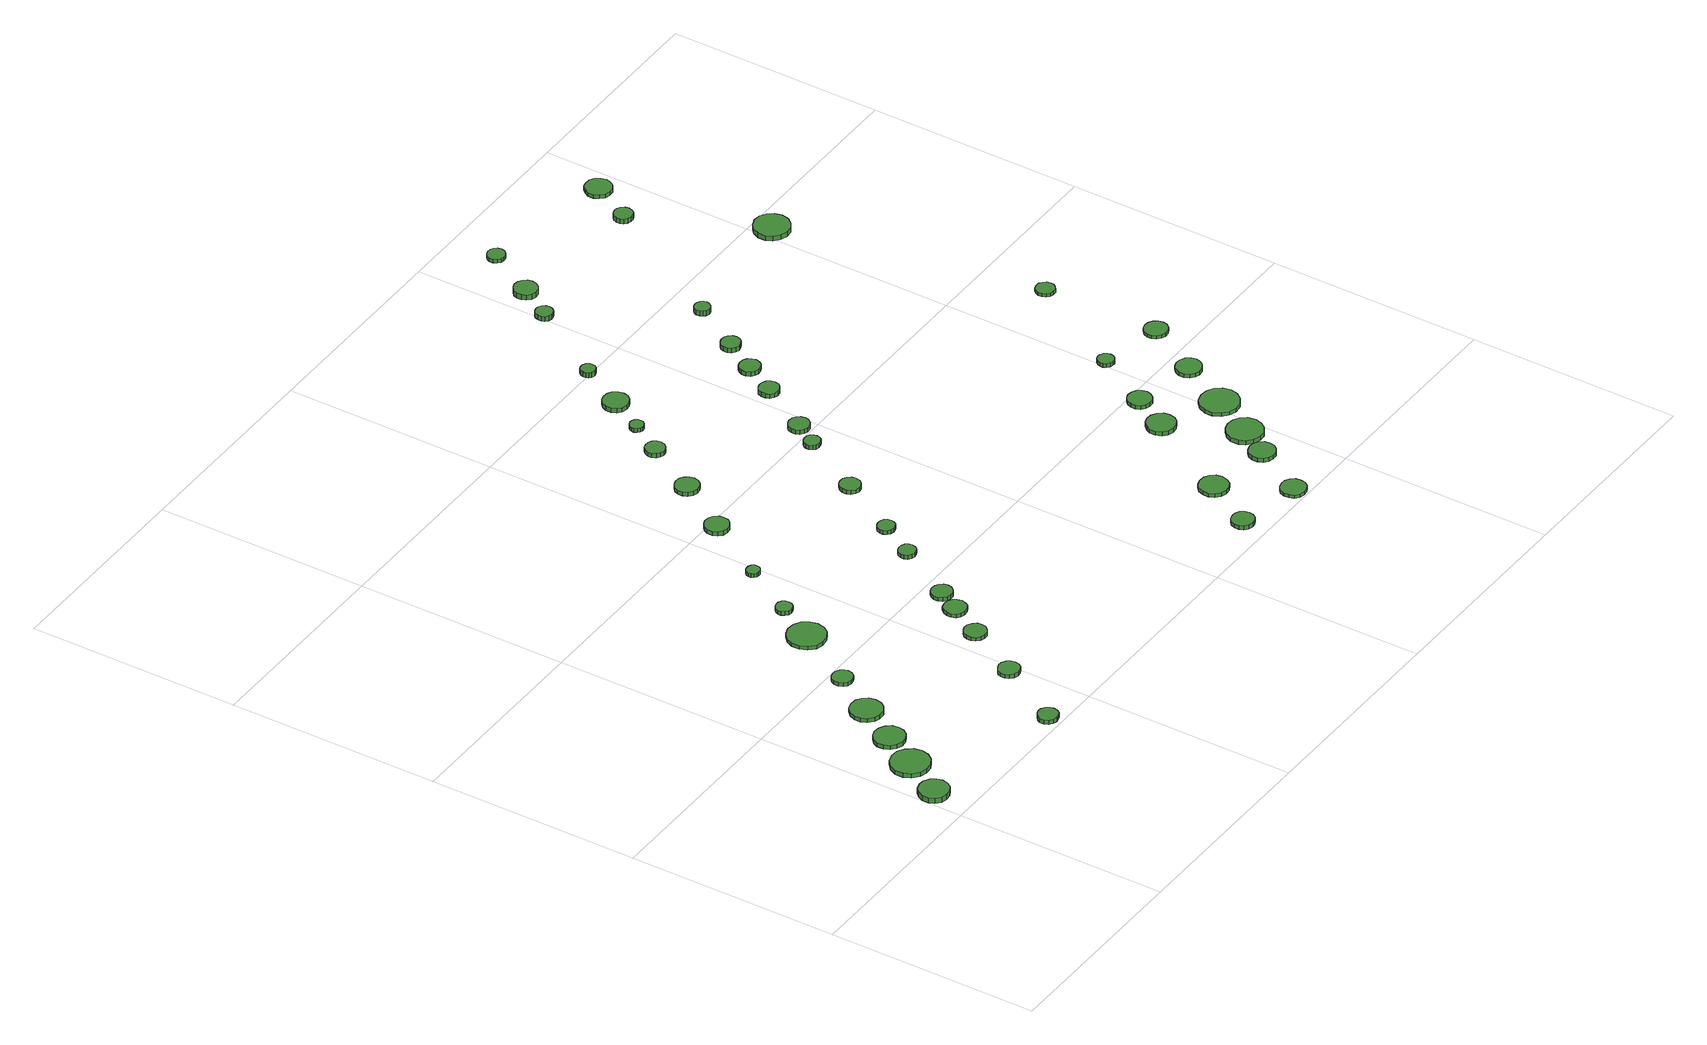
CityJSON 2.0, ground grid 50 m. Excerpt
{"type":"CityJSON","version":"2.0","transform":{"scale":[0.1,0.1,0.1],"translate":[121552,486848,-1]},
"CityObjects":{
"tree1":{"type":"SolitaryVegetationObject","attributes":{"function":"something"},"geometry":[{"type":"MultiSurface","lod":"1","boundaries":[[[0,1,2,3,4,5,6,7,8,9,10,11,12,13,14]],[[15,16,17,18,19,20,21,22,23,24,25,26,27,28,29]],[[0,29,28,1]],[[1,28,27,2]],[[2,27,26,3]],[[3,26,25,4]],[[4,25,24,5]],[[5,24,23,6]],[[6,23,22,7]],[[7,22,21,8]],[[8,21,20,9]],[[9,20,19,10]],[[10,19,18,11]],[[11,18,17,12]],[[12,17,16,13]],[[13,16,15,14]],[[14,15,29,0]]]}]},
"tree2":{"type":"SolitaryVegetationObject","attributes":{"function":"something"},"geometry":[{"type":"MultiSurface","lod":"1","boundaries":[[[30,31,32,33,34,35,36,37,38,39,40,41,42,43,44]],[[45,46,47,48,49,50,51,52,53,54,55,56,57,58,59]],[[30,59,58,31]],[[31,58,57,32]],[[32,57,56,33]],[[33,56,55,34]],[[34,55,54,35]],[[35,54,53,36]],[[36,53,52,37]],[[37,52,51,38]],[[38,51,50,39]],[[39,50,49,40]],[[40,49,48,41]],[[41,48,47,42]],[[42,47,46,43]],[[43,46,45,44]],[[44,45,59,30]]]}]},
"tree3":{"type":"SolitaryVegetationObject","attributes":{"function":"something"},"geometry":[{"type":"MultiSurface","lod":"1","boundaries":[[[60,61,62,63,64,65,66,67,68,69,70,71,72,73,74]],[[75,76,77,78,79,80,81,82,83,84,85,86,87,88,89]],[[60,89,88,61]],[[61,88,87,62]],[[62,87,86,63]],[[63,86,85,64]],[[64,85,84,65]],[[65,84,83,66]],[[66,83,82,67]],[[67,82,81,68]],[[68,81,80,69]],[[69,80,79,70]],[[70,79,78,71]],[[71,78,77,72]],[[72,77,76,73]],[[73,76,75,74]],[[74,75,89,60]]]}]},
"tree4":{"type":"SolitaryVegetationObject","attributes":{"function":"something"},"geometry":[{"type":"MultiSurface","lod":"1","boundaries":[[[90,91,92,93,94,95,96,97,98,99,100,101,102,103,104]],[[105,106,107,108,109,110,111,112,113,114,115,116,117,118,119]],[[90,119,118,91]],[[91,118,117,92]],[[92,117,116,93]],[[93,116,115,94]],[[94,115,114,95]],[[95,114,113,96]],[[96,113,112,97]],[[97,112,111,98]],[[98,111,110,99]],[[99,110,109,100]],[[100,109,108,101]],[[101,108,107,102]],[[102,107,106,103]],[[103,106,105,104]],[[104,105,119,90]]]}]},
"tree5":{"type":"SolitaryVegetationObject","attributes":{"function":"something"},"geometry":[{"type":"MultiSurface","lod":"1","boundaries":[[[120,121,122,123,124,125,126,127,128,129,130,131,132,133,134]],[[135,136,137,138,139,140,141,142,143,144,145,146,147,148,149]],[[120,149,148,121]],[[121,148,147,122]],[[122,147,146,123]],[[123,146,145,124]],[[124,145,144,125]],[[125,144,143,126]],[[126,143,142,127]],[[127,142,141,128]],[[128,141,140,129]],[[129,140,139,130]],[[130,139,138,131]],[[131,138,137,132]],[[132,137,136,133]],[[133,136,135,134]],[[134,135,149,120]]]}]},
"tree6":{"type":"SolitaryVegetationObject","attributes":{"function":"something"},"geometry":[{"type":"MultiSurface","lod":"1","boundaries":[[[150,151,152,153,154,155,156,157,158,159,160,161,162,163,164]],[[165,166,167,168,169,170,171,172,173,174,175,176,177,178,179]],[[150,179,178,151]],[[151,178,177,152]],[[152,177,176,153]],[[153,176,175,154]],[[154,175,174,155]],[[155,174,173,156]],[[156,173,172,157]],[[157,172,171,158]],[[158,171,170,159]],[[159,170,169,160]],[[160,169,168,161]],[[161,168,167,162]],[[162,167,166,163]],[[163,166,165,164]],[[164,165,179,150]]]}]},
"tree7":{"type":"SolitaryVegetationObject","attributes":{"function":"something"},"geometry":[{"type":"MultiSurface","lod":"1","boundaries":[[[180,181,182,183,184,185,186,187,188,189,190,191,192,193,194]],[[195,196,197,198,199,200,201,202,203,204,205,206,207,208,209]],[[180,209,208,181]],[[181,208,207,182]],[[182,207,206,183]],[[183,206,205,184]],[[184,205,204,185]],[[185,204,203,186]],[[186,203,202,187]],[[187,202,201,188]],[[188,201,200,189]],[[189,200,199,190]],[[190,199,198,191]],[[191,198,197,192]],[[192,197,196,193]],[[193,196,195,194]],[[194,195,209,180]]]}]},
"tree8":{"type":"SolitaryVegetationObject","attributes":{"function":"something"},"geometry":[{"type":"MultiSurface","lod":"1","boundaries":[[[210,211,212,213,214,215,216,217,218,219,220,221,222,223,224]],[[225,226,227,228,229,230,231,232,233,234,235,236,237,238,239]],[[210,239,238,211]],[[211,238,237,212]],[[212,237,236,213]],[[213,236,235,214]],[[214,235,234,215]],[[215,234,233,216]],[[216,233,232,217]],[[217,232,231,218]],[[218,231,230,219]],[[219,230,229,220]],[[220,229,228,221]],[[221,228,227,222]],[[222,227,226,223]],[[223,226,225,224]],[[224,225,239,210]]]}]},
"tree9":{"type":"SolitaryVegetationObject","attributes":{"function":"something"},"geometry":[{"type":"MultiSurface","lod":"1","boundaries":[[[240,241,242,243,244,245,246,247,248,249,250,251,252,253,254]],[[255,256,257,258,259,260,261,262,263,264,265,266,267,268,269]],[[240,269,268,241]],[[241,268,267,242]],[[242,267,266,243]],[[243,266,265,244]],[[244,265,264,245]],[[245,264,263,246]],[[246,263,262,247]],[[247,262,261,248]],[[248,261,260,249]],[[249,260,259,250]],[[250,259,258,251]],[[251,258,257,252]],[[252,257,256,253]],[[253,256,255,254]],[[254,255,269,240]]]}]},
"tree10":{"type":"SolitaryVegetationObject","attributes":{"function":"something"},"geometry":[{"type":"MultiSurface","lod":"1","boundaries":[[[270,271,272,273,274,275,276,277,278,279,280,281,282,283,284]],[[285,286,287,288,289,290,291,292,293,294,295,296,297,298,299]],[[270,299,298,271]],[[271,298,297,272]],[[272,297,296,273]],[[273,296,295,274]],[[274,295,294,275]],[[275,294,293,276]],[[276,293,292,277]],[[277,292,291,278]],[[278,291,290,279]],[[279,290,289,280]],[[280,289,288,281]],[[281,288,287,282]],[[282,287,286,283]],[[283,286,285,284]],[[284,285,299,270]]]}]},
"tree11":{"type":"SolitaryVegetationObject","attributes":{"function":"something"},"geometry":[{"type":"MultiSurface","lod":"1","boundaries":[[[300,301,302,303,304,305,306,307,308,309,310,311,312,313,314]],[[315,316,317,318,319,320,321,322,323,324,325,326,327,328,329]],[[300,329,328,301]],[[301,328,327,302]],[[302,327,326,303]],[[303,326,325,304]],[[304,325,324,305]],[[305,324,323,306]],[[306,323,322,307]],[[307,322,321,308]],[[308,321,320,309]],[[309,320,319,310]],[[310,319,318,311]],[[311,318,317,312]],[[312,317,316,313]],[[313,316,315,314]],[[314,315,329,300]]]}]},
"tree12":{"type":"SolitaryVegetationObject","attributes":{"function":"something"},"geometry":[{"type":"MultiSurface","lod":"1","boundaries":[[[330,331,332,333,334,335,336,337,338,339,340,341,342,343,344]],[[345,346,347,348,349,350,351,352,353,354,355,356,357,358,359]],[[330,359,358,331]],[[331,358,357,332]],[[332,357,356,333]],[[333,356,355,334]],[[334,355,354,335]],[[335,354,353,336]],[[336,353,352,337]],[[337,352,351,338]],[[338,351,350,339]],[[339,350,349,340]],[[340,349,348,341]],[[341,348,347,342]],[[342,347,346,343]],[[343,346,345,344]],[[344,345,359,330]]]}]},
"tree13":{"type":"SolitaryVegetationObject","attributes":{"function":"something"},"geometry":[{"type":"MultiSurface","lod":"1","boundaries":[[[360,361,362,363,364,365,366,367,368,369,370,371,372,373,374]],[[375,376,377,378,379,380,381,382,383,384,385,386,387,388,389]],[[360,389,388,361]],[[361,388,387,362]],[[362,387,386,363]],[[363,386,385,364]],[[364,385,384,365]],[[365,384,383,366]],[[366,383,382,367]],[[367,382,381,368]],[[368,381,380,369]],[[369,380,379,370]],[[370,379,378,371]],[[371,378,377,372]],[[372,377,376,373]],[[373,376,375,374]],[[374,375,389,360]]]}]},
"tree14":{"type":"SolitaryVegetationObject","attributes":{"function":"something"},"geometry":[{"type":"MultiSurface","lod":"1","boundaries":[[[390,391,392,393,394,395,396,397,398,399,400,401,402,403,404]],[[405,406,407,408,409,410,411,412,413,414,415,416,417,418,419]],[[390,419,418,391]],[[391,418,417,392]],[[392,417,416,393]],[[393,416,415,394]],[[394,415,414,395]],[[395,414,413,396]],[[396,413,412,397]],[[397,412,411,398]],[[398,411,410,399]],[[399,410,409,400]],[[400,409,408,401]],[[401,408,407,402]],[[402,407,406,403]],[[403,406,405,404]],[[404,405,419,390]]]}]},
"tree15":{"type":"SolitaryVegetationObject","attributes":{"function":"something"},"geometry":[{"type":"MultiSurface","lod":"1","boundaries":[[[420,421,422,423,424,425,426,427,428,429,430,431,432,433,434]],[[435,436,437,438,439,440,441,442,443,444,445,446,447,448,449]],[[420,449,448,421]],[[421,448,447,422]],[[422,447,446,423]],[[423,446,445,424]],[[424,445,444,425]],[[425,444,443,426]],[[426,443,442,427]],[[427,442,441,428]],[[428,441,440,429]],[[429,440,439,430]],[[430,439,438,431]],[[431,438,437,432]],[[432,437,436,433]],[[433,436,435,434]],[[434,435,449,420]]]}]},
"tree16":{"type":"SolitaryVegetationObject","attributes":{"function":"something"},"geometry":[{"type":"MultiSurface","lod":"1","boundaries":[[[450,451,452,453,454,455,456,457,458,459,460,461,462,463,464]],[[465,466,467,468,469,470,471,472,473,474,475,476,477,478,479]],[[450,479,478,451]],[[451,478,477,452]],[[452,477,476,453]],[[453,476,475,454]],[[454,475,474,455]],[[455,474,473,456]],[[456,473,472,457]],[[457,472,471,458]],[[458,471,470,459]],[[459,470,469,460]],[[460,469,468,461]],[[461,468,467,462]],[[462,467,466,463]],[[463,466,465,464]],[[464,465,479,450]]]}]},
"tree17":{"type":"SolitaryVegetationObject","attributes":{"function":"something"},"geometry":[{"type":"MultiSurface","lod":"1","boundaries":[[[480,481,482,483,484,485,486,487,488,489,490,491,492,493,494]],[[495,496,497,498,499,500,501,502,503,504,505,506,507,508,509]],[[480,509,508,481]],[[481,508,507,482]],[[482,507,506,483]],[[483,506,505,484]],[[484,505,504,485]],[[485,504,503,486]],[[486,503,502,487]],[[487,502,501,488]],[[488,501,500,489]],[[489,500,499,490]],[[490,499,498,491]],[[491,498,497,492]],[[492,497,496,493]],[[493,496,495,494]],[[494,495,509,480]]]}]},
"tree18":{"type":"SolitaryVegetationObject","attributes":{"function":"something"},"geometry":[{"type":"MultiSurface","lod":"1","boundaries":[[[510,511,512,513,514,515,516,517,518,519,520,521,522,523,524]],[[525,526,527,528,529,530,531,532,533,534,535,536,537,538,539]],[[510,539,538,511]],[[511,538,537,512]],[[512,537,536,513]],[[513,536,535,514]],[[514,535,534,515]],[[515,534,533,516]],[[516,533,532,517]],[[517,532,531,518]],[[518,531,530,519]],[[519,530,529,520]],[[520,529,528,521]],[[521,528,527,522]],[[522,527,526,523]],[[523,526,525,524]],[[524,525,539,510]]]}]},
"tree19":{"type":"SolitaryVegetationObject","attributes":{"function":"something"},"geometry":[{"type":"MultiSurface","lod":"1","boundaries":[[[540,541,542,543,544,545,546,547,548,549,550,551,552,553,554]],[[555,556,557,558,559,560,561,562,563,564,565,566,567,568,569]],[[540,569,568,541]],[[541,568,567,542]],[[542,567,566,543]],[[543,566,565,544]],[[544,565,564,545]],[[545,564,563,546]],[[546,563,562,547]],[[547,562,561,548]],[[548,561,560,549]],[[549,560,559,550]],[[550,559,558,551]],[[551,558,557,552]],[[552,557,556,553]],[[553,556,555,554]],[[554,555,569,540]]]}]},
"tree20":{"type":"SolitaryVegetationObject","attributes":{"function":"something"},"geometry":[{"type":"MultiSurface","lod":"1","boundaries":[[[570,571,572,573,574,575,576,577,578,579,580,581,582,583,584]],[[585,586,587,588,589,590,591,592,593,594,595,596,597,598,599]],[[570,599,598,571]],[[571,598,597,572]],[[572,597,596,573]],[[573,596,595,574]],[[574,595,594,575]],[[575,594,593,576]],[[576,593,592,577]],[[577,592,591,578]],[[578,591,590,579]],[[579,590,589,580]],[[580,589,588,581]],[[581,588,587,582]],[[582,587,586,583]],[[583,586,585,584]],[[584,585,599,570]]]}]},
"tree21":{"type":"SolitaryVegetationObject","attributes":{"function":"something"},"geometry":[{"type":"MultiSurface","lod":"1","boundaries":[[[600,601,602,603,604,605,606,607,608,609,610,611,612,613,614]],[[615,616,617,618,619,620,621,622,623,624,625,626,627,628,629]],[[600,629,628,601]],[[601,628,627,602]],[[602,627,626,603]],[[603,626,625,604]],[[604,625,624,605]],[[605,624,623,606]],[[606,623,622,607]],[[607,622,621,608]],[[608,621,620,609]],[[609,620,619,610]],[[610,619,618,611]],[[611,618,617,612]],[[612,617,616,613]],[[613,616,615,614]],[[614,615,629,600]]]}]},
"tree22":{"type":"SolitaryVegetationObject","attributes":{"function":"something"},"geometry":[{"type":"MultiSurface","lod":"1","boundaries":[[[630,631,632,633,634,635,636,637,638,639,640,641,642,643,644]],[[645,646,647,648,649,650,651,652,653,654,655,656,657,658,659]],[[630,659,658,631]],[[631,658,657,632]],[[632,657,656,633]],[[633,656,655,634]],[[634,655,654,635]],[[635,654,653,636]],[[636,653,652,637]],[[637,652,651,638]],[[638,651,650,639]],[[639,650,649,640]],[[640,649,648,641]],[[641,648,647,642]],[[642,647,646,643]],[[643,646,645,644]],[[644,645,659,630]]]}]},
"tree23":{"type":"SolitaryVegetationObject","attributes":{"function":"something"},"geometry":[{"type":"MultiSurface","lod":"1","boundaries":[[[660,661,662,663,664,665,666,667,668,669,670,671,672,673,674]],[[675,676,677,678,679,680,681,682,683,684,685,686,687,688,689]],[[660,689,688,661]],[[661,688,687,662]],[[662,687,686,663]],[[663,686,685,664]],[[664,685,684,665]],[[665,684,683,666]],[[666,683,682,667]],[[667,682,681,668]],[[668,681,680,669]],[[669,680,679,670]],[[670,679,678,671]],[[671,678,677,672]],[[672,677,676,673]],[[673,676,675,674]],[[674,675,689,660]]]}]},
"tree24":{"type":"SolitaryVegetationObject","attributes":{"function":"something"},"geometry":[{"type":"MultiSurface","lod":"1","boundaries":[[[690,691,692,693,694,695,696,697,698,699,700,701,702,703,704]],[[705,706,707,708,709,710,711,712,713,714,715,716,717,718,719]],[[690,719,718,691]],[[691,718,717,692]],[[692,717,716,693]],[[693,716,715,694]],[[694,715,714,695]],[[695,714,713,696]],[[696,713,712,697]],[[697,712,711,698]],[[698,711,710,699]],[[699,710,709,700]],[[700,709,708,701]],[[701,708,707,702]],[[702,707,706,703]],[[703,706,705,704]],[[704,705,719,690]]]}]},
"tree25":{"type":"SolitaryVegetationObject","attributes":{"function":"something"},"geometry":[{"type":"MultiSurface","lod":"1","boundaries":[[[720,721,722,723,724,725,726,727,728,729,730,731,732,733,734]],[[735,736,737,738,739,740,741,742,743,744,745,746,747,748,749]],[[720,749,748,721]],[[721,748,747,722]],[[722,747,746,723]],[[723,746,745,724]],[[724,745,744,725]],[[725,744,743,726]],[[726,743,742,727]],[[727,742,741,728]],[[728,741,740,729]],[[729,740,739,730]],[[730,739,738,731]],[[731,738,737,732]],[[732,737,736,733]],[[733,736,735,734]],[[734,735,749,720]]]}]},
"tree26":{"type":"SolitaryVegetationObject","attributes":{"function":"something"},"geometry":[{"type":"MultiSurface","lod":"1","boundaries":[[[750,751,752,753,754,755,756,757,758,759,760,761,762,763,764]],[[765,766,767,768,769,770,771,772,773,774,775,776,777,778,779]],[[750,779,778,751]],[[751,778,777,752]],[[752,777,776,753]],[[753,776,775,754]],[[754,775,774,755]],[[755,774,773,756]],[[756,773,772,757]],[[757,772,771,758]],[[758,771,770,759]],[[759,770,769,760]],[[760,769,768,761]],[[761,768,767,762]],[[762,767,766,763]],[[763,766,765,764]],[[764,765,779,750]]]}]},
"tree27":{"type":"SolitaryVegetationObject","attributes":{"function":"something"},"geometry":[{"type":"MultiSurface","lod":"1","boundaries":[[[780,781,782,783,784,785,786,787,788,789,790,791,792,793,794]],[[795,796,797,798,799,800,801,802,803,804,805,806,807,808,809]],[[780,809,808,781]],[[781,808,807,782]],[[782,807,806,783]],[[783,806,805,784]],[[784,805,804,785]],[[785,804,803,786]],[[786,803,802,787]],[[787,802,801,788]],[[788,801,800,789]],[[789,800,799,790]],[[790,799,798,791]],[[791,798,797,792]],[[792,797,796,793]],[[793,796,795,794]],[[794,795,809,780]]]}]},
"tree28":{"type":"SolitaryVegetationObject","attributes":{"function":"something"},"geometry":[{"type":"MultiSurface","lod":"1","boundaries":[[[810,811,812,813,814,815,816,817,818,819,820,821,822,823,824]],[[825,826,827,828,829,830,831,832,833,834,835,836,837,838,839]],[[810,839,838,811]],[[811,838,837,812]],[[812,837,836,813]],[[813,836,835,814]],[[814,835,834,815]],[[815,834,833,816]],[[816,833,832,817]],[[817,832,831,818]],[[818,831,830,819]],[[819,830,829,820]],[[820,829,828,821]],[[821,828,827,822]],[[822,827,826,823]],[[823,826,825,824]],[[824,825,839,810]]]}]},
"tree29":{"type":"SolitaryVegetationObject","attributes":{"function":"something"},"geometry":[{"type":"MultiSurface","lod":"1","boundaries":[[[840,841,842,843,844,845,846,847,848,849,850,851,852,853,854]],[[855,856,857,858,859,860,861,862,863,864,865,866,867,868,869]],[[840,869,868,841]],[[841,868,867,842]],[[842,867,866,843]],[[843,866,865,844]],[[844,865,864,845]],[[845,864,863,846]],[[846,863,862,847]],[[847,862,861,848]],[[848,861,860,849]],[[849,860,859,850]],[[850,859,858,851]],[[851,858,857,852]],[[852,857,856,853]],[[853,856,855,854]],[[854,855,869,840]]]}]},
"tree30":{"type":"SolitaryVegetationObject","attributes":{"function":"something"},"geometry":[{"type":"MultiSurface","lod":"1","boundaries":[[[870,871,872,873,874,875,876,877,878,879,880,881,882,883,884]],[[885,886,887,888,889,890,891,892,893,894,895,896,897,898,899]],[[870,899,898,871]],[[871,898,897,872]],[[872,897,896,873]],[[873,896,895,874]],[[874,895,894,875]],[[875,894,893,876]],[[876,893,892,877]],[[877,892,891,878]],[[878,891,890,879]],[[879,890,889,880]],[[880,889,888,881]],[[881,888,887,882]],[[882,887,886,883]],[[883,886,885,884]],[[884,885,899,870]]]}]},
"tree31":{"type":"SolitaryVegetationObject","attributes":{"function":"something"},"geometry":[{"type":"MultiSurface","lod":"1","boundaries":[[[900,901,902,903,904,905,906,907,908,909,910,911,912,913,914]],[[915,916,917,918,919,920,921,922,923,924,925,926,927,928,929]],[[900,929,928,901]],[[901,928,927,902]],[[902,927,926,903]],[[903,926,925,904]],[[904,925,924,905]],[[905,924,923,906]],[[906,923,922,907]],[[907,922,921,908]],[[908,921,920,909]],[[909,920,919,910]],[[910,919,918,911]],[[911,918,917,912]],[[912,917,916,913]],[[913,916,915,914]],[[914,915,929,900]]]}]},
"tree32":{"type":"SolitaryVegetationObject","attributes":{"function":"something"},"geometry":[{"type":"MultiSurface","lod":"1","boundaries":[[[930,931,932,933,934,935,936,937,938,939,940,941,942,943,944]],[[945,946,947,948,949,950,951,952,953,954,955,956,957,958,959]],[[930,959,958,931]],[[931,958,957,932]],[[932,957,956,933]],[[933,956,955,934]],[[934,955,954,935]],[[935,954,953,936]],[[936,953,952,937]],[[937,952,951,938]],[[938,951,950,939]],[[939,950,949,940]],[[940,949,948,941]],[[941,948,947,942]],[[942,947,946,943]],[[943,946,945,944]],[[944,945,959,930]]]}]},
"tree33":{"type":"SolitaryVegetationObject","attributes":{"function":"something"},"geometry":[{"type":"MultiSurface","lod":"1","boundaries":[[[960,961,962,963,964,965,966,967,968,969,970,971,972,973,974]],[[975,976,977,978,979,980,981,982,983,984,985,986,987,988,989]],[[960,989,988,961]],[[961,988,987,962]],[[962,987,986,963]],[[963,986,985,964]],[[964,985,984,965]],[[965,984,983,966]],[[966,983,982,967]],[[967,982,981,968]],[[968,981,980,969]],[[969,980,979,970]],[[970,979,978,971]],[[971,978,977,972]],[[972,977,976,973]],[[973,976,975,974]],[[974,975,989,960]]]}]},
"tree34":{"type":"SolitaryVegetationObject","attributes":{"function":"something"},"geometry":[{"type":"MultiSurface","lod":"1","boundaries":[[[990,991,992,993,994,995,996,997,998,999,1000,1001,1002,1003,1004]],[[1005,1006,1007,1008,1009,1010,1011,1012,1013,1014,1015,1016,1017,1018,1019]],[[990,1019,1018,991]],[[991,1018,1017,992]],[[992,1017,1016,993]],[[993,1016,1015,994]],[[994,1015,1014,995]],[[995,1014,1013,996]],[[996,1013,1012,997]],[[997,1012,1011,998]],[[998,1011,1010,999]],[[999,1010,1009,1000]],[[1000,1009,1008,1001]],[[1001,1008,1007,1002]],[[1002,1007,1006,1003]],[[1003,1006,1005,1004]],[[1004,1005,1019,990]]]}]},
"tree35":{"type":"SolitaryVegetationObject","attributes":{"function":"something"},"geometry":[{"type":"MultiSurface","lod":"1","boundaries":[[[1020,1021,1022,1023,1024,1025,1026,1027,1028,1029,1030,1031,1032,1033,1034]],[[1035,1036,1037,1038,1039,1040,1041,1042,1043,1044,1045,1046,1047,1048,1049]],[[1020,1049,1048,1021]],[[1021,1048,1047,1022]],[[1022,1047,1046,1023]],[[1023,1046,1045,1024]],[[1024,1045,1044,1025]],[[1025,1044,1043,1026]],[[1026,1043,1042,1027]],[[1027,1042,1041,1028]],[[1028,1041,1040,1029]],[[1029,1040,1039,1030]],[[1030,1039,1038,1031]],[[1031,1038,1037,1032]],[[1032,1037,1036,1033]],[[1033,1036,1035,1034]],[[1034,1035,1049,1020]]]}]},
"tree36":{"type":"SolitaryVegetationObject","attributes":{"function":"something"},"geometry":[{"type":"MultiSurface","lod":"1","boundaries":[[[1050,1051,1052,1053,1054,1055,1056,1057,1058,1059,1060,1061,1062,1063,1064]],[[1065,1066,1067,1068,1069,1070,1071,1072,1073,1074,1075,1076,1077,1078,1079]],[[1050,1079,1078,1051]],[[1051,1078,1077,1052]],[[1052,1077,1076,1053]],[[1053,1076,1075,1054]],[[1054,1075,1074,1055]],[[1055,1074,1073,1056]],[[1056,1073,1072,1057]],[[1057,1072,1071,1058]],[[1058,1071,1070,1059]],[[1059,1070,1069,1060]],[[1060,1069,1068,1061]],[[1061,1068,1067,1062]],[[1062,1067,1066,1063]],[[1063,1066,1065,1064]],[[1064,1065,1079,1050]]]}]},
"tree37":{"type":"SolitaryVegetationObject","attributes":{"function":"something"},"geometry":[{"type":"MultiSurface","lod":"1","boundaries":[[[1080,1081,1082,1083,1084,1085,1086,1087,1088,1089,1090,1091,1092,1093,1094]],[[1095,1096,1097,1098,1099,1100,1101,1102,1103,1104,1105,1106,1107,1108,1109]],[[1080,1109,1108,1081]],[[1081,1108,1107,1082]],[[1082,1107,1106,1083]],[[1083,1106,1105,1084]],[[1084,1105,1104,1085]],[[1085,1104,1103,1086]],[[1086,1103,1102,1087]],[[1087,1102,1101,1088]],[[1088,1101,1100,1089]],[[1089,1100,1099,1090]],[[1090,1099,1098,1091]],[[1091,1098,1097,1092]],[[1092,1097,1096,1093]],[[1093,1096,1095,1094]],[[1094,1095,1109,1080]]]}]},
"tree38":{"type":"SolitaryVegetationObject","attributes":{"function":"something"},"geometry":[{"type":"MultiSurface","lod":"1","boundaries":[[[1110,1111,1112,1113,1114,1115,1116,1117,1118,1119,1120,1121,1122,1123,1124]],[[1125,1126,1127,1128,1129,1130,1131,1132,1133,1134,1135,1136,1137,1138,1139]],[[1110,1139,1138,1111]],[[1111,1138,1137,1112]],[[1112,1137,1136,1113]],[[1113,1136,1135,1114]],[[1114,1135,1134,1115]],[[1115,1134,1133,1116]],[[1116,1133,1132,1117]],[[1117,1132,1131,1118]],[[1118,1131,1130,1119]],[[1119,1130,1129,1120]],[[1120,1129,1128,1121]],[[1121,1128,1127,1122]],[[1122,1127,1126,1123]],[[1123,1126,1125,1124]],[[1124,1125,1139,1110]]]}]},
"tree39":{"type":"SolitaryVegetationObject","attributes":{"function":"something"},"geometry":[{"type":"MultiSurface","lod":"1","boundaries":[[[1140,1141,1142,1143,1144,1145,1146,1147,1148,1149,1150,1151,1152,1153,1154]],[[1155,1156,1157,1158,1159,1160,1161,1162,1163,1164,1165,1166,1167,1168,1169]],[[1140,1169,1168,1141]],[[1141,1168,1167,1142]],[[1142,1167,1166,1143]],[[1143,1166,1165,1144]],[[1144,1165,1164,1145]],[[1145,1164,1163,1146]],[[1146,1163,1162,1147]],[[1147,1162,1161,1148]],[[1148,1161,1160,1149]],[[1149,1160,1159,1150]],[[1150,1159,1158,1151]],[[1151,1158,1157,1152]],[[1152,1157,1156,1153]],[[1153,1156,1155,1154]],[[1154,1155,1169,1140]]]}]},
"tree40":{"type":"SolitaryVegetationObject","attributes":{"function":"something"},"geometry":[{"type":"MultiSurface","lod":"1","boundaries":[[[1170,1171,1172,1173,1174,1175,1176,1177,1178,1179,1180,1181,1182,1183,1184]],[[1185,1186,1187,1188,1189,1190,1191,1192,1193,1194,1195,1196,1197,1198,1199]],[[1170,1199,1198,1171]],[[1171,1198,1197,1172]],[[1172,1197,1196,1173]],[[1173,1196,1195,1174]],[[1174,1195,1194,1175]],[[1175,1194,1193,1176]],[[1176,1193,1192,1177]],[[1177,1192,1191,1178]],[[1178,1191,1190,1179]],[[1179,1190,1189,1180]],[[1180,1189,1188,1181]],[[1181,1188,1187,1182]],[[1182,1187,1186,1183]],[[1183,1186,1185,1184]],[[1184,1185,1199,1170]]]}]},
"tree41":{"type":"SolitaryVegetationObject","attributes":{"function":"something"},"geometry":[{"type":"MultiSurface","lod":"1","boundaries":[[[1200,1201,1202,1203,1204,1205,1206,1207,1208,1209,1210,1211,1212,1213,1214]],[[1215,1216,1217,1218,1219,1220,1221,1222,1223,1224,1225,1226,1227,1228,1229]],[[1200,1229,1228,1201]],[[1201,1228,1227,1202]],[[1202,1227,1226,1203]],[[1203,1226,1225,1204]],[[1204,1225,1224,1205]],[[1205,1224,1223,1206]],[[1206,1223,1222,1207]],[[1207,1222,1221,1208]],[[1208,1221,1220,1209]],[[1209,1220,1219,1210]],[[1210,1219,1218,1211]],[[1211,1218,1217,1212]],[[1212,1217,1216,1213]],[[1213,1216,1215,1214]],[[1214,1215,1229,1200]]]}]},
"tree42":{"type":"SolitaryVegetationObject","attributes":{"function":"something"},"geometry":[{"type":"MultiSurface","lod":"1","boundaries":[[[1230,1231,1232,1233,1234,1235,1236,1237,1238,1239,1240,1241,1242,1243,1244]],[[1245,1246,1247,1248,1249,1250,1251,1252,1253,1254,1255,1256,1257,1258,1259]],[[1230,1259,1258,1231]],[[1231,1258,1257,1232]],[[1232,1257,1256,1233]],[[1233,1256,1255,1234]],[[1234,1255,1254,1235]],[[1235,1254,1253,1236]],[[1236,1253,1252,1237]],[[1237,1252,1251,1238]],[[1238,1251,1250,1239]],[[1239,1250,1249,1240]],[[1240,1249,1248,1241]],[[1241,1248,1247,1242]],[[1242,1247,1246,1243]],[[1243,1246,1245,1244]],[[1244,1245,1259,1230]]]}]},
"tree43":{"type":"SolitaryVegetationObject","attributes":{"function":"something"},"geometry":[{"type":"MultiSurface","lod":"1","boundaries":[[[1260,1261,1262,1263,1264,1265,1266,1267,1268,1269,1270,1271,1272,1273,1274]],[[1275,1276,1277,1278,1279,1280,1281,1282,1283,1284,1285,1286,1287,1288,1289]],[[1260,1289,1288,1261]],[[1261,1288,1287,1262]],[[1262,1287,1286,1263]],[[1263,1286,1285,1264]],[[1264,1285,1284,1265]],[[1265,1284,1283,1266]],[[1266,1283,1282,1267]],[[1267,1282,1281,1268]],[[1268,1281,1280,1269]],[[1269,1280,1279,1270]],[[1270,1279,1278,1271]],[[1271,1278,1277,1272]],[[1272,1277,1276,1273]],[[1273,1276,1275,1274]],[[1274,1275,1289,1260]]]}]},
"tree44":{"type":"SolitaryVegetationObject","attributes":{"function":"something"},"geometry":[{"type":"MultiSurface","lod":"1","boundaries":[[[1290,1291,1292,1293,1294,1295,1296,1297,1298,1299,1300,1301,1302,1303,1304]],[[1305,1306,1307,1308,1309,1310,1311,1312,1313,1314,1315,1316,1317,1318,1319]],[[1290,1319,1318,1291]],[[1291,1318,1317,1292]],[[1292,1317,1316,1293]],[[1293,1316,1315,1294]],[[1294,1315,1314,1295]],[[1295,1314,1313,1296]],[[1296,1313,1312,1297]],[[1297,1312,1311,1298]],[[1298,1311,1310,1299]],[[1299,1310,1309,1300]],[[1300,1309,1308,1301]],[[1301,1308,1307,1302]],[[1302,1307,1306,1303]],[[1303,1306,1305,1304]],[[1304,1305,1319,1290]]]}]},
"tree45":{"type":"SolitaryVegetationObject","attributes":{"function":"something"},"geometry":[{"type":"MultiSurface","lod":"1","boundaries":[[[1320,1321,1322,1323,1324,1325,1326,1327,1328,1329,1330,1331,1332,1333,1334]],[[1335,1336,1337,1338,1339,1340,1341,1342,1343,1344,1345,1346,1347,1348,1349]],[[1320,1349,1348,1321]],[[1321,1348,1347,1322]],[[1322,1347,1346,1323]],[[1323,1346,1345,1324]],[[1324,1345,1344,1325]],[[1325,1344,1343,1326]],[[1326,1343,1342,1327]],[[1327,1342,1341,1328]],[[1328,1341,1340,1329]],[[1329,1340,1339,1330]],[[1330,1339,1338,1331]],[[1331,1338,1337,1332]],[[1332,1337,1336,1333]],[[1333,1336,1335,1334]],[[1334,1335,1349,1320]]]}]},
"tree46":{"type":"SolitaryVegetationObject","attributes":{"function":"something"},"geometry":[{"type":"MultiSurface","lod":"1","boundaries":[[[1350,1351,1352,1353,1354,1355,1356,1357,1358,1359,1360,1361,1362,1363,1364]],[[1365,1366,1367,1368,1369,1370,1371,1372,1373,1374,1375,1376,1377,1378,1379]],[[1350,1379,1378,1351]],[[1351,1378,1377,1352]],[[1352,1377,1376,1353]],[[1353,1376,1375,1354]],[[1354,1375,1374,1355]],[[1355,1374,1373,1356]],[[1356,1373,1372,1357]],[[1357,1372,1371,1358]],[[1358,1371,1370,1359]],[[1359,1370,1369,1360]],[[1360,1369,1368,1361]],[[1361,1368,1367,1362]],[[1362,1367,1366,1363]],[[1363,1366,1365,1364]],[[1364,1365,1379,1350]]]}]}
},
"vertices":[
[69,89,21],[66,103,21],[58,114,21],[45,122,21],[31,123,21],[17,119,21],[6,109,21],[0,96,21],[0,81,21],[6,68,21],[17,58,21],[31,54,21],[45,56,21],[58,63,21],[66,74,21],[66,74,8],[58,63,8],[45,56,8],[31,54,8],[17,58,8],[6,68,8],[0,81,8],[0,96,8],[6,109,8],[17,119,8],[31,123,8],[45,122,8],[58,114,8],[66,103,8],[69,89,8],
[137,185,18],[133,203,18],[122,218,18],[106,228,18],[88,229,18],[70,224,18],[56,211,18],[48,194,18],[48,176,18],[56,159,18],[70,146,18],[88,141,18],[106,143,18],[122,152,18],[133,167,18],[133,167,7],[122,152,7],[106,143,7],[88,141,7],[70,146,7],[56,159,7],[48,176,7],[48,194,7],[56,211,7],[70,224,7],[88,229,7],[106,228,7],[122,218,7],[133,203,7],[137,185,7],
[181,271,17],[178,286,17],[169,298,17],[156,305,17],[141,307,17],[127,302,17],[116,292,17],[110,279,17],[110,264,17],[116,251,17],[127,241,17],[141,236,17],[156,238,17],[169,245,17],[178,257,17],[178,257,7],[169,245,7],[156,238,7],[141,236,7],[127,241,7],[116,251,7],[110,264,7],[110,279,7],[116,292,7],[127,302,7],[141,307,7],[156,305,7],[169,298,7],[178,286,7],[181,271,7],
[237,365,17],[234,380,17],[225,392,17],[212,400,17],[196,401,17],[182,397,17],[170,386,17],[164,372,17],[164,357,17],[170,343,17],[182,332,17],[196,328,17],[212,329,17],[225,337,17],[234,349,17],[234,349,7],[225,337,7],[212,329,7],[196,328,7],[182,332,7],[170,343,7],[164,357,7],[164,372,7],[170,386,7],[182,397,7],[196,401,7],[212,400,7],[225,392,7],[234,380,7],[237,365,7],
[413,32,18],[411,41,18],[406,49,18],[397,54,18],[388,55,18],[379,52,18],[371,45,18],[367,37,18],[367,27,18],[371,18,18],[379,12,18],[388,9,18],[397,10,18],[406,14,18],[411,22,18],[411,22,7],[406,14,7],[397,10,7],[388,9,7],[379,12,7],[371,18,7],[367,27,7],[367,37,7],[371,45,7],[379,52,7],[388,55,7],[397,54,7],[406,49,7],[411,41,7],[413,32,7],
[293,469,16],[291,478,16],[285,486,16],[276,491,16],[267,492,16],[257,489,16],[250,483,16],[246,474,16],[246,464,16],[250,455,16],[257,448,16],[267,445,16],[276,446,16],[285,451,16],[291,459,16],[291,459,7],[285,451,7],[276,446,7],[267,445,7],[257,448,7],[250,455,7],[246,464,7],[246,474,7],[250,483,7],[257,489,7],[267,492,7],[276,491,7],[285,486,7],[291,478,7],[293,469,7],
[398,613,16],[394,631,16],[384,646,16],[368,655,16],[349,657,16],[332,651,16],[318,639,16],[311,622,16],[311,604,16],[318,587,16],[332,574,16],[349,569,16],[368,571,16],[384,580,16],[394,595,16],[394,595,7],[384,580,7],[368,571,7],[349,569,7],[332,574,7],[318,587,7],[311,604,7],[311,622,7],[318,639,7],[332,651,7],[349,657,7],[368,655,7],[384,646,7],[394,631,7],[398,613,7],
[508,189,17],[506,199,17],[500,207,17],[491,213,17],[481,214,17],[471,210,17],[463,204,17],[459,194,17],[459,184,17],[463,175,17],[471,168,17],[481,165,17],[491,166,17],[500,171,17],[506,179,17],[506,179,7],[500,171,7],[491,166,7],[481,165,7],[471,168,7],[463,175,7],[459,184,7],[459,194,7],[463,204,7],[471,210,7],[481,214,7],[491,213,7],[500,207,7],[506,199,7],[508,189,7],
[430,706,16],[428,714,16],[424,720,16],[417,724,16],[409,725,16],[402,722,16],[396,717,16],[392,710,16],[392,702,16],[396,695,16],[402,689,16],[409,687,16],[417,688,16],[424,692,16],[428,698,16],[428,698,6],[424,692,6],[417,688,6],[409,687,6],[402,689,6],[396,695,6],[392,702,6],[392,710,6],[396,717,6],[402,722,6],[409,725,6],[417,724,6],[424,720,6],[428,714,6],[430,706,6],
[583,321,16],[581,332,16],[574,340,16],[565,346,16],[554,347,16],[544,343,16],[536,336,16],[532,326,16],[532,316,16],[536,306,16],[544,299,16],[554,295,16],[565,296,16],[574,302,16],[581,310,16],[581,310,7],[574,302,7],[565,296,7],[554,295,7],[544,299,7],[536,306,7],[532,316,7],[532,326,7],[536,336,7],[544,343,7],[554,347,7],[565,346,7],[574,340,7],[581,332,7],[583,321,7],
[631,402,16],[628,413,16],[622,421,16],[613,427,16],[602,428,16],[591,425,16],[583,417,16],[579,407,16],[579,396,16],[583,386,16],[591,379,16],[602,376,16],[613,377,16],[622,382,16],[628,391,16],[628,391,7],[622,382,7],[613,377,7],[602,376,7],[591,379,7],[583,386,7],[579,396,7],[579,407,7],[583,417,7],[591,425,7],[602,428,7],[613,427,7],[622,421,7],[628,413,7],[631,402,7],
[501,831,16],[500,837,16],[496,843,16],[490,846,16],[484,846,16],[478,845,16],[473,840,16],[470,834,16],[470,828,16],[473,822,16],[478,818,16],[484,816,16],[490,816,16],[496,820,16],[500,825,16],[500,825,6],[496,820,6],[490,816,6],[484,816,6],[478,818,6],[473,822,6],[470,828,6],[470,834,6],[473,840,6],[478,845,6],[484,846,6],[490,846,6],[496,843,6],[500,837,6],[501,831,6],
[660,455,17],[658,465,17],[652,473,17],[643,478,17],[633,479,17],[623,476,17],[616,469,17],[612,460,17],[612,450,17],[616,441,17],[623,434,17],[633,431,17],[643,432,17],[652,437,17],[658,445,17],[658,445,7],[652,437,7],[643,432,7],[633,431,7],[623,434,7],[616,441,7],[612,450,7],[612,460,7],[616,469,7],[623,476,7],[633,479,7],[643,478,7],[652,473,7],[658,465,7],[660,455,7],
[606,982,17],[604,993,17],[597,1003,17],[587,1008,17],[575,1010,17],[564,1006,17],[556,998,17],[551,988,17],[551,976,17],[556,965,17],[564,957,17],[575,954,17],[587,955,17],[597,961,17],[604,970,17],[604,970,6],[597,961,6],[587,955,6],[575,954,6],[564,957,6],[556,965,6],[551,976,6],[551,988,6],[556,998,6],[564,1006,6],[575,1010,6],[587,1008,6],[597,1003,6],[604,993,6],[606,982,6],
[740,596,16],[738,604,16],[733,611,16],[726,615,16],[717,616,16],[710,613,16],[703,608,16],[700,600,16],[700,592,16],[703,584,16],[710,579,16],[717,576,16],[726,577,16],[733,581,16],[738,588,16],[738,588,6],[733,581,6],[726,577,6],[717,576,6],[710,579,6],[703,584,6],[700,592,6],[700,600,6],[703,608,6],[710,613,6],[717,616,6],[726,615,6],[733,611,6],[738,604,6],[740,596,6],
[789,680,16],[787,688,16],[783,695,16],[775,699,16],[767,700,16],[759,697,16],[753,692,16],[749,684,16],[749,676,16],[753,668,16],[759,663,16],[767,660,16],[775,661,16],[783,665,16],[787,672,16],[787,672,6],[783,665,6],[775,661,6],[767,660,6],[759,663,6],[753,668,6],[749,676,6],[749,684,6],[753,692,6],[759,697,6],[767,700,6],[775,699,6],[783,695,6],[787,688,6],[789,680,6],
[690,1110,16],[688,1122,16],[681,1131,16],[671,1137,16],[659,1138,16],[649,1134,16],[640,1127,16],[635,1116,16],[635,1105,16],[640,1094,16],[649,1086,16],[659,1083,16],[671,1084,16],[681,1090,16],[688,1099,16],[688,1099,6],[681,1090,6],[671,1084,6],[659,1083,6],[649,1086,6],[640,1094,6],[635,1105,6],[635,1116,6],[640,1127,6],[649,1134,6],[659,1138,6],[671,1137,6],[681,1131,6],[688,1122,6],[690,1110,6],
[874,823,16],[872,833,16],[866,841,16],[858,846,16],[848,847,16],[839,844,16],[831,837,16],[827,828,16],[827,818,16],[831,809,16],[839,802,16],[848,799,16],[858,800,16],[866,805,16],[872,813,16],[872,813,6],[866,805,6],[858,800,6],[848,799,6],[839,802,6],[831,809,6],[827,818,6],[827,828,6],[831,837,6],[839,844,6],[848,847,6],[858,846,6],[866,841,6],[872,833,6],[874,823,6],
[759,1238,17],[757,1247,17],[751,1255,17],[743,1259,17],[734,1260,17],[725,1258,17],[718,1251,17],[714,1242,17],[714,1233,17],[718,1224,17],[725,1218,17],[734,1215,17],[743,1216,17],[751,1221,17],[757,1228,17],[757,1228,6],[751,1221,6],[743,1216,6],[734,1215,6],[725,1218,6],[718,1224,6],[714,1233,6],[714,1242,6],[718,1251,6],[725,1258,6],[734,1260,6],[743,1259,6],[751,1255,6],[757,1247,6],[759,1238,6],
[801,1315,16],[800,1322,16],[796,1327,16],[790,1331,16],[783,1331,16],[777,1329,16],[772,1325,16],[769,1319,16],[769,1312,16],[772,1306,16],[777,1301,16],[783,1299,16],[790,1300,16],[796,1303,16],[800,1309,16],[800,1309,6],[796,1303,6],[790,1300,6],[783,1299,6],[777,1301,6],[772,1306,6],[769,1312,6],[769,1319,6],[772,1325,6],[777,1329,6],[783,1331,6],[790,1331,6],[796,1327,6],[800,1322,6],[801,1315,6],
[1219,60,17],[1217,70,17],[1211,79,17],[1201,84,17],[1191,85,17],[1180,82,17],[1172,75,17],[1168,65,17],[1168,54,17],[1172,44,17],[1180,37,17],[1191,34,17],[1201,35,17],[1211,40,17],[1217,49,17],[1217,49,7],[1211,40,7],[1201,35,7],[1191,34,7],[1180,37,7],[1172,44,7],[1168,54,7],[1168,65,7],[1172,75,7],[1180,82,7],[1191,85,7],[1201,84,7],[1211,79,7],[1217,70,7],[1219,60,7],
[955,973,17],[953,980,17],[949,987,17],[942,991,17],[934,991,17],[926,989,17],[921,984,17],[917,977,17],[917,969,17],[921,962,17],[926,956,17],[934,954,17],[942,955,17],[949,959,17],[953,965,17],[953,965,6],[949,959,6],[942,955,6],[934,954,6],[926,956,6],[921,962,6],[917,969,6],[917,977,6],[921,984,6],[926,989,6],[934,991,6],[942,991,6],[949,987,6],[953,980,6],[955,973,6],
[861,1397,17],[859,1409,17],[851,1420,17],[840,1426,17],[828,1427,17],[816,1423,17],[807,1415,17],[802,1404,17],[802,1391,17],[807,1380,17],[816,1371,17],[828,1368,17],[840,1369,17],[851,1375,17],[859,1385,17],[859,1385,6],[851,1375,6],[840,1369,6],[828,1368,6],[816,1371,6],[807,1380,6],[802,1391,6],[802,1404,6],[807,1415,6],[816,1423,6],[828,1427,6],[840,1426,6],[851,1420,6],[859,1409,6],[861,1397,6],
[995,1028,17],[993,1038,17],[987,1046,17],[979,1051,17],[968,1052,17],[959,1049,17],[951,1042,17],[947,1033,17],[947,1023,17],[951,1014,17],[959,1007,17],[968,1004,17],[979,1005,17],[987,1010,17],[993,1018,17],[993,1018,6],[987,1010,6],[979,1005,6],[968,1004,6],[959,1007,6],[951,1014,6],[947,1023,6],[947,1033,6],[951,1042,6],[959,1049,6],[968,1052,6],[979,1051,6],[987,1046,6],[993,1038,6],[995,1028,6],
[1296,177,16],[1293,191,16],[1285,202,16],[1273,209,16],[1259,210,16],[1246,206,16],[1235,197,16],[1230,184,16],[1230,170,16],[1235,157,16],[1246,148,16],[1259,144,16],[1273,145,16],[1285,152,16],[1293,164,16],[1293,164,7],[1285,152,7],[1273,145,7],[1259,144,7],[1246,148,7],[1235,157,7],[1230,170,7],[1230,184,7],[1235,197,7],[1246,206,7],[1259,210,7],[1273,209,7],[1285,202,7],[1293,191,7],[1296,177,7],
[909,1506,19],[908,1513,19],[904,1518,19],[898,1522,19],[891,1523,19],[884,1521,19],[879,1516,19],[876,1509,19],[876,1502,19],[879,1496,19],[884,1491,19],[891,1489,19],[898,1490,19],[904,1493,19],[908,1499,19],[908,1499,6],[904,1493,6],[898,1490,6],[891,1489,6],[884,1491,6],[879,1496,6],[876,1502,6],[876,1509,6],[879,1516,6],[884,1521,6],[891,1523,6],[898,1522,6],[904,1518,6],[908,1513,6],[909,1506,6],
[1376,32,15],[1374,44,15],[1367,54,15],[1356,60,15],[1344,61,15],[1332,57,15],[1323,49,15],[1319,38,15],[1319,26,15],[1323,15,15],[1332,7,15],[1344,3,15],[1356,4,15],[1367,10,15],[1374,20,15],[1374,20,7],[1367,10,7],[1356,4,7],[1344,3,7],[1332,7,7],[1323,15,7],[1319,26,7],[1319,38,7],[1323,49,7],[1332,57,7],[1344,61,7],[1356,60,7],[1367,54,7],[1374,44,7],[1376,32,7],
[1067,1150,17],[1065,1159,17],[1059,1167,17],[1051,1172,17],[1041,1173,17],[1032,1170,17],[1024,1164,17],[1021,1155,17],[1021,1145,17],[1024,1136,17],[1032,1130,17],[1041,1127,17],[1051,1128,17],[1059,1133,17],[1065,1140,17],[1065,1140,6],[1059,1133,6],[1051,1128,6],[1041,1127,6],[1032,1130,6],[1024,1136,6],[1021,1145,6],[1021,1155,6],[1024,1164,6],[1032,1170,6],[1041,1173,6],[1051,1172,6],[1059,1167,6],[1065,1159,6],[1067,1150,6],
[1112,1226,17],[1109,1236,17],[1104,1244,17],[1095,1249,17],[1085,1250,17],[1075,1247,17],[1068,1241,17],[1064,1231,17],[1064,1221,17],[1068,1212,17],[1075,1206,17],[1085,1202,17],[1095,1204,17],[1104,1209,17],[1109,1217,17],[1109,1217,6],[1104,1209,6],[1095,1204,6],[1085,1202,6],[1075,1206,6],[1068,1212,6],[1064,1221,6],[1064,1231,6],[1068,1241,6],[1075,1247,6],[1085,1250,6],[1095,1249,6],[1104,1244,6],[1109,1236,6],[1112,1226,6],
[1450,157,16],[1448,169,16],[1440,180,16],[1429,186,16],[1417,187,16],[1405,183,16],[1396,175,16],[1391,163,16],[1391,151,16],[1396,139,16],[1405,131,16],[1417,127,16],[1429,128,16],[1440,135,16],[1448,145,16],[1448,145,6],[1440,135,6],[1429,128,6],[1417,127,6],[1405,131,6],[1396,139,6],[1391,151,6],[1391,163,6],[1396,175,6],[1405,183,6],[1417,187,6],[1429,186,6],[1440,180,6],[1448,169,6],[1450,157,6],
[1420,389,16],[1418,402,16],[1409,414,16],[1397,421,16],[1383,422,16],[1370,418,16],[1360,408,16],[1354,396,16],[1354,382,16],[1360,369,16],[1370,360,16],[1383,356,16],[1397,357,16],[1409,364,16],[1418,375,16],[1418,375,6],[1409,364,6],[1397,357,6],[1383,356,6],[1370,360,6],[1360,369,6],[1354,382,6],[1354,396,6],[1360,408,6],[1370,418,6],[1383,422,6],[1397,421,6],[1409,414,6],[1418,402,6],[1420,389,6],
[1031,1692,20],[1029,1700,20],[1024,1707,20],[1017,1711,20],[1009,1712,20],[1001,1709,20],[995,1704,20],[992,1696,20],[992,1688,20],[995,1680,20],[1001,1675,20],[1009,1672,20],[1017,1673,20],[1024,1677,20],[1029,1684,20],[1029,1684,8],[1024,1677,8],[1017,1673,8],[1009,1672,8],[1001,1675,8],[995,1680,8],[992,1688,8],[992,1696,8],[995,1704,8],[1001,1709,8],[1009,1712,8],[1017,1711,8],[1024,1707,8],[1029,1700,8],[1031,1692,8],
[1157,1304,18],[1155,1313,18],[1149,1321,18],[1141,1325,18],[1132,1326,18],[1123,1323,18],[1116,1317,18],[1112,1309,18],[1112,1299,18],[1116,1291,18],[1123,1285,18],[1132,1282,18],[1141,1283,18],[1149,1287,18],[1155,1295,18],[1155,1295,6],[1149,1287,6],[1141,1283,6],[1132,1282,6],[1123,1285,6],[1116,1291,6],[1112,1299,6],[1112,1309,6],[1116,1317,6],[1123,1323,6],[1132,1326,6],[1141,1325,6],[1149,1321,6],[1155,1313,6],[1157,1304,6],
[1503,227,17],[1499,244,17],[1489,258,17],[1474,266,17],[1457,268,17],[1441,263,17],[1428,251,17],[1421,236,17],[1421,218,17],[1428,203,17],[1441,191,17],[1457,186,17],[1474,187,17],[1489,196,17],[1499,210,17],[1499,210,6],[1489,196,6],[1474,187,6],[1457,186,6],[1441,191,6],[1428,203,6],[1421,218,6],[1421,236,6],[1428,251,6],[1441,263,6],[1457,268,6],[1474,266,6],[1489,258,6],[1499,244,6],[1503,227,6],
[1463,473,16],[1460,484,16],[1454,494,16],[1444,499,16],[1432,501,16],[1421,497,16],[1413,489,16],[1408,479,16],[1408,467,16],[1413,457,16],[1421,449,16],[1432,446,16],[1444,447,16],[1454,453,16],[1460,462,16],[1460,462,7],[1454,453,7],[1444,447,7],[1432,446,7],[1421,449,7],[1413,457,7],[1408,467,7],[1408,479,7],[1413,489,7],[1421,497,7],[1432,501,7],[1444,499,7],[1454,494,7],[1460,484,7],[1463,473,7],
[1088,1771,19],[1086,1782,19],[1079,1791,19],[1070,1796,19],[1058,1798,19],[1048,1794,19],[1039,1787,19],[1035,1776,19],[1035,1765,19],[1039,1755,19],[1048,1747,19],[1058,1744,19],[1070,1745,19],[1079,1751,19],[1086,1760,19],[1086,1760,6],[1079,1751,6],[1070,1745,6],[1058,1744,6],[1048,1747,6],[1039,1755,6],[1035,1765,6],[1035,1776,6],[1039,1787,6],[1048,1794,6],[1058,1798,6],[1070,1796,6],[1079,1791,6],[1086,1782,6],[1088,1771,6],
[1565,328,15],[1561,346,15],[1550,361,15],[1534,370,15],[1515,372,15],[1498,367,15],[1484,354,15],[1476,337,15],[1476,319,15],[1484,301,15],[1498,289,15],[1515,283,15],[1534,285,15],[1550,295,15],[1561,310,15],[1561,310,6],[1550,295,6],[1534,285,6],[1515,283,6],[1498,289,6],[1484,301,6],[1476,319,6],[1476,337,6],[1484,354,6],[1498,367,6],[1515,372,6],[1534,370,6],[1550,361,6],[1561,346,6],[1565,328,6],
[1219,1418,24],[1217,1425,24],[1213,1431,24],[1207,1435,24],[1199,1436,24],[1192,1434,24],[1187,1429,24],[1184,1422,24],[1184,1414,24],[1187,1408,24],[1192,1403,24],[1199,1400,24],[1207,1401,24],[1213,1405,24],[1217,1411,24],[1217,1411,11],[1213,1405,11],[1207,1401,11],[1199,1400,11],[1192,1403,11],[1187,1408,11],[1184,1414,11],[1184,1422,11],[1187,1429,11],[1192,1434,11],[1199,1436,11],[1207,1435,11],[1213,1431,11],[1217,1425,11],[1219,1418,11],
[1532,608,17],[1530,616,17],[1526,622,17],[1519,626,17],[1511,627,17],[1504,625,17],[1498,619,17],[1495,612,17],[1495,604,17],[1498,597,17],[1504,592,17],[1511,590,17],[1519,590,17],[1526,594,17],[1530,601,17],[1530,601,7],[1526,594,7],[1519,590,7],[1511,590,7],[1504,592,7],[1498,597,7],[1495,604,7],[1495,612,7],[1498,619,7],[1504,625,7],[1511,627,7],[1519,626,7],[1526,622,7],[1530,616,7],[1532,608,7],
[1152,1889,16],[1150,1898,16],[1145,1905,16],[1138,1909,16],[1129,1910,16],[1121,1907,16],[1115,1902,16],[1111,1894,16],[1111,1885,16],[1115,1877,16],[1121,1871,16],[1129,1869,16],[1138,1870,16],[1145,1874,16],[1150,1881,16],[1150,1881,7],[1145,1874,7],[1138,1870,7],[1129,1869,7],[1121,1871,7],[1115,1877,7],[1111,1885,7],[1111,1894,7],[1115,1902,7],[1121,1907,7],[1129,1910,7],[1138,1909,7],[1145,1905,7],[1150,1898,7],[1152,1889,7],
[1616,448,16],[1613,459,16],[1606,469,16],[1595,475,16],[1583,477,16],[1572,473,16],[1562,465,16],[1557,454,16],[1557,441,16],[1562,430,16],[1572,422,16],[1583,418,16],[1595,420,16],[1606,426,16],[1613,436,16],[1613,436,7],[1606,426,7],[1595,420,7],[1583,418,7],[1572,422,7],[1562,430,7],[1557,441,7],[1557,454,7],[1562,465,7],[1572,473,7],[1583,477,7],[1595,475,7],[1606,469,7],[1613,459,7],[1616,448,7],
[1689,578,15],[1687,589,15],[1680,598,15],[1670,604,15],[1659,605,15],[1649,602,15],[1640,594,15],[1636,584,15],[1636,573,15],[1640,563,15],[1649,555,15],[1659,552,15],[1670,553,15],[1680,558,15],[1687,567,15],[1687,567,7],[1680,558,7],[1670,553,7],[1659,552,7],[1649,555,7],[1640,563,7],[1636,573,7],[1636,584,7],[1640,594,7],[1649,602,7],[1659,605,7],[1670,604,7],[1680,598,7],[1687,589,7],[1689,578,7],
[1677,851,16],[1675,860,16],[1669,867,16],[1662,872,16],[1653,872,16],[1644,870,16],[1638,864,16],[1634,855,16],[1634,847,16],[1638,838,16],[1644,832,16],[1653,830,16],[1662,830,16],[1669,835,16],[1675,842,16],[1675,842,8],[1669,835,8],[1662,830,8],[1653,830,8],[1644,832,8],[1638,838,8],[1634,847,8],[1634,855,8],[1638,864,8],[1644,870,8],[1653,872,8],[1662,872,8],[1669,867,8],[1675,860,8],[1677,851,8],
[1412,1737,22],[1410,1746,22],[1404,1754,22],[1397,1758,22],[1388,1759,22],[1379,1756,22],[1372,1750,22],[1369,1742,22],[1369,1733,22],[1372,1725,22],[1379,1719,22],[1388,1716,22],[1397,1717,22],[1404,1721,22],[1410,1729,22],[1410,1729,10],[1404,1721,10],[1397,1717,10],[1388,1716,10],[1379,1719,10],[1372,1725,10],[1369,1733,10],[1369,1742,10],[1372,1750,10],[1379,1756,10],[1388,1759,10],[1397,1758,10],[1404,1754,10],[1410,1746,10],[1412,1737,10],
[1570,1455,18],[1566,1472,18],[1556,1485,18],[1542,1494,18],[1525,1496,18],[1509,1490,18],[1496,1479,18],[1489,1463,18],[1489,1446,18],[1496,1431,18],[1509,1420,18],[1525,1414,18],[1542,1416,18],[1556,1425,18],[1566,1438,18],[1566,1438,6],[1556,1425,6],[1542,1416,6],[1525,1414,6],[1509,1420,6],[1496,1431,6],[1489,1446,6],[1489,1463,6],[1496,1479,6],[1509,1490,6],[1525,1496,6],[1542,1494,6],[1556,1485,6],[1566,1472,6],[1570,1455,6],
[1477,1836,17],[1474,1848,17],[1467,1859,17],[1456,1865,17],[1443,1866,17],[1431,1863,17],[1422,1854,17],[1416,1842,17],[1416,1830,17],[1422,1818,17],[1431,1809,17],[1443,1806,17],[1456,1807,17],[1467,1813,17],[1474,1824,17],[1474,1824,8],[1467,1813,8],[1456,1807,8],[1443,1806,8],[1431,1809,8],[1422,1818,8],[1416,1830,8],[1416,1842,8],[1422,1854,8],[1431,1863,8],[1443,1866,8],[1456,1865,8],[1467,1859,8],[1474,1848,8],[1477,1836,8]
]}
